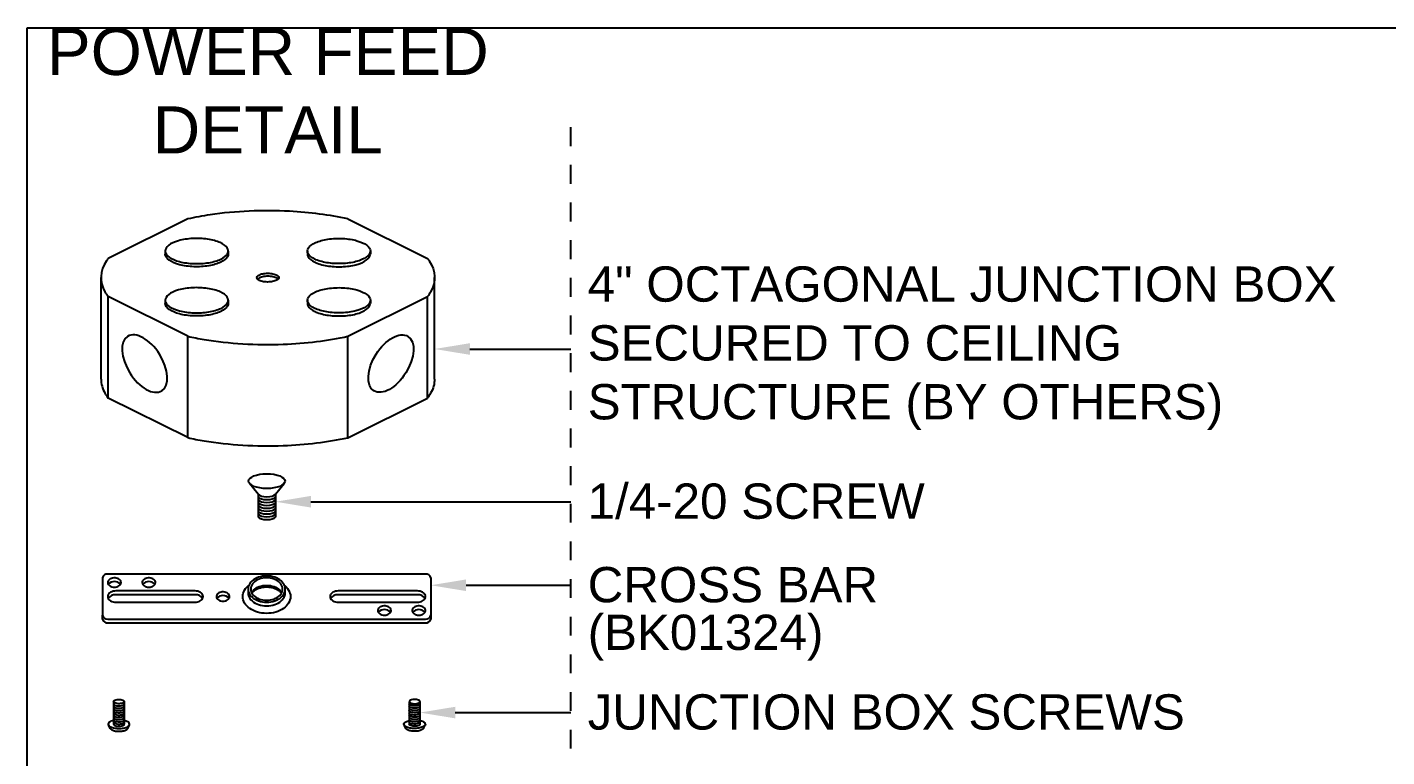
# Model space of a CAD drawing. Header units: inches. Extents: x 0 to 14.8, y -10.7 to 0.
# Drawn here: x 0 to 7.22, y -3.87 to 0 of the extents above; entities that cross this region are included whole.
import ezdxf
from ezdxf import colors
from ezdxf.entities.mleader import LeaderData, LeaderLine
from ezdxf.math import Vec2, Vec3

# ---------------------------------------------------------------- set-up
doc = ezdxf.new("R2010")
doc.units = ezdxf.units.IN
doc.header["$LTSCALE"] = 0.5
doc.header["$MEASUREMENT"] = 0
doc.linetypes.add('PHANTOM', pattern=[0.5, 0.25, -0.05, 0.05, -0.05, 0.05, -0.05])
doc.layers.add('Construction', color=60, linetype='PHANTOM', plot=False)
doc.layers.add('Text-Unprinted', color=131, linetype='CONTINUOUS', plot=False)
doc.layers.add('CUST DWG', color=60, linetype='CONTINUOUS', lineweight=20)
doc.layers.add('FAB DWG', color=221, linetype='CONTINUOUS')
doc.layers.add('Hardware', color=242, linetype='CONTINUOUS')
doc.styles.add('LSAD_Standard', font='arial.ttf')

msp = doc.modelspace()

# ---------------------------------------------------------------- linework, layer by layer
at = {"layer": 'Construction', "ltscale": 0.5, "transparency": 16777216}
msp.add_line((2.8876, -10.0278), (2.8876, -0.5044), dxfattribs=at)
at = {"layer": 'Hardware', "transparency": 16777216}
for p, q in [((0.8529, -1.0149), (0.4295, -1.2253)), ((1.7034, -1.0148), (2.1268, -1.2253)), ((0.7333, -1.1851), (0.7333, -1.2014)), ((1.0678, -1.1851), (1.0678, -1.2014)), ((1.4885, -1.1851), (1.4885, -1.2014)), ((1.823, -1.1851), (1.823, -1.2014)), ((0.3923, -1.8649), (0.3923, -1.3263)), ((2.1641, -1.8649), (2.1641, -1.3263)), ((0.8529, -1.6378), (0.4295, -1.4273)), ((0.4295, -1.9659), (0.4295, -1.4273)), ((1.7034, -1.6378), (2.1268, -1.4274)), ((2.1268, -1.9659), (2.1268, -1.4274)), ((0.7333, -1.4467), (0.7333, -1.4631)), ((1.0678, -1.4467), (1.0678, -1.4631)), ((1.4885, -1.4467), (1.4885, -1.4631)), ((1.823, -1.4467), (1.823, -1.4631)), ((0.8529, -2.1763), (0.8529, -1.6378)), ((1.7034, -2.1764), (1.7034, -1.6378)), ((0.8529, -2.1763), (0.4295, -1.9659)), ((1.7034, -2.1764), (2.1268, -1.9659)), ((1.2267, -2.4763), (1.1814, -2.4198)), ((1.3194, -2.4763), (1.3647, -2.4198)), ((1.2267, -2.4763), (1.2267, -2.5979)), ((1.3194, -2.4763), (1.3194, -2.5979)), ((0.4001, -2.9209), (0.4001, -3.1198)), ((2.1157, -2.901), (0.4282, -2.901)), ((2.1438, -2.9209), (2.1438, -3.1198)), ((0.8923, -2.9905), (0.4704, -2.9905)), ((0.8923, -3.0104), (0.4704, -3.0104)), ((1.1735, -2.9806), (1.1735, -3.0005)), ((1.3704, -3.0005), (1.3704, -2.9806)), ((2.0735, -2.9905), (1.6516, -2.9905)), ((2.0735, -3.0104), (1.6516, -3.0104)), ((0.4704, -3.0502), (0.8923, -3.0502)), ((1.6516, -3.0502), (2.0735, -3.0502)), ((0.4001, -3.1397), (0.4001, -3.1198)), ((0.4282, -3.1397), (2.1157, -3.1397)), ((0.4282, -3.1596), (2.1157, -3.1596)), ((2.1438, -3.1198), (2.1438, -3.1397)), ((0.4588, -3.5782), (0.4588, -3.6982)), ((0.5155, -3.5782), (0.5155, -3.6982)), ((2.0299, -3.5782), (2.0299, -3.6982)), ((2.0867, -3.5782), (2.0867, -3.6982)), ((0.4401, -3.7207), (0.4316, -3.7028)), ((0.5342, -3.7207), (0.5427, -3.7028)), ((2.0113, -3.7207), (2.0028, -3.7028)), ((2.1054, -3.7207), (2.1138, -3.7028))]:
    msp.add_line(p, q, dxfattribs=at)
at = {"layer": 'Hardware', "transparency": 16777216, "flags": 128}
for points in [[(0.4634, -2.9706), (0.47, -2.9702), (0.4764, -2.9688), (0.4824, -2.9667), (0.4876, -2.9638), (0.492, -2.9602), (0.4953, -2.9561), (0.4975, -2.9516), (0.4985, -2.947), (0.4981, -2.9422), (0.4966, -2.9376), (0.4938, -2.9333), (0.4899, -2.9295), (0.4851, -2.9262), (0.4795, -2.9237), (0.4733, -2.9219), (0.4667, -2.921), (0.46, -2.921), (0.4534, -2.9219), (0.4472, -2.9237), (0.4416, -2.9262), (0.4368, -2.9295), (0.4329, -2.9333), (0.4301, -2.9376), (0.4286, -2.9422), (0.4282, -2.947), (0.4292, -2.9516), (0.4314, -2.9561), (0.4347, -2.9602), (0.4391, -2.9638), (0.4443, -2.9667), (0.4503, -2.9688), (0.4567, -2.9702), (0.4634, -2.9706)], [(0.6462, -2.9706), (0.6528, -2.9702), (0.6592, -2.9688), (0.6652, -2.9667), (0.6704, -2.9638), (0.6748, -2.9602), (0.6781, -2.9561), (0.6803, -2.9516), (0.6813, -2.947), (0.681, -2.9422), (0.6794, -2.9376), (0.6766, -2.9333), (0.6727, -2.9295), (0.6679, -2.9262), (0.6623, -2.9237), (0.6561, -2.9219), (0.6495, -2.921), (0.6428, -2.921), (0.6363, -2.9219), (0.6301, -2.9237), (0.6244, -2.9262), (0.6196, -2.9295), (0.6157, -2.9333), (0.6129, -2.9376), (0.6114, -2.9422), (0.611, -2.947), (0.612, -2.9516), (0.6142, -2.9561), (0.6175, -2.9602), (0.6219, -2.9638), (0.6272, -2.9667), (0.6331, -2.9688), (0.6395, -2.9702), (0.6462, -2.9706)], [(1.2719, -3.1098), (1.2595, -3.1094), (1.2473, -3.1081), (1.2352, -3.106), (1.2235, -3.103), (1.2123, -3.0993), (1.2016, -3.0948), (1.1917, -3.0895), (1.1825, -3.0836), (1.1741, -3.0771), (1.1667, -3.0701), (1.1603, -3.0625), (1.155, -3.0546), (1.1508, -3.0463), (1.1478, -3.0378), (1.146, -3.0291), (1.1454, -3.0203), (1.146, -3.0116), (1.1478, -3.0029), (1.1508, -2.9944), (1.155, -2.9861), (1.1603, -2.9782), (1.1667, -2.9706), (1.1741, -2.9636), (1.1776, -2.9607)], [(1.2719, -3.0502), (1.283, -3.0497), (1.2938, -3.0484), (1.3045, -3.0463), (1.3147, -3.0433), (1.3243, -3.0395), (1.3333, -3.035), (1.3416, -3.0298), (1.3489, -3.024), (1.3553, -3.0176), (1.3606, -3.0108), (1.3649, -3.0036), (1.3679, -2.9961), (1.3698, -2.9884), (1.3704, -2.9806), (1.3698, -2.9728), (1.3679, -2.9651), (1.3649, -2.9576), (1.3606, -2.9504), (1.3553, -2.9435), (1.3489, -2.9372), (1.3416, -2.9314), (1.3333, -2.9262), (1.3243, -2.9216), (1.3147, -2.9179), (1.3045, -2.9149), (1.2938, -2.9127), (1.283, -2.9114), (1.2719, -2.911), (1.2609, -2.9114), (1.25, -2.9127), (1.2394, -2.9149), (1.2292, -2.9179), (1.2196, -2.9216), (1.2106, -2.9262), (1.2023, -2.9314), (1.195, -2.9372), (1.1886, -2.9435), (1.1833, -2.9504), (1.179, -2.9576), (1.176, -2.9651), (1.1741, -2.9728), (1.1735, -2.9806), (1.1741, -2.9884), (1.176, -2.9961), (1.179, -3.0036), (1.1833, -3.0108), (1.1886, -3.0176), (1.195, -3.024), (1.2023, -3.0298), (1.2106, -3.035), (1.2196, -3.0395), (1.2292, -3.0433), (1.2394, -3.0463), (1.25, -3.0484), (1.2609, -3.0497), (1.2719, -3.0502)], [(1.2719, -3.0402), (1.2821, -3.0398), (1.2921, -3.0385), (1.3019, -3.0364), (1.3112, -3.0334), (1.3199, -3.0297), (1.3279, -3.0252), (1.3351, -3.0201), (1.3414, -3.0145), (1.3467, -3.0083), (1.3508, -3.0017), (1.3539, -2.9949), (1.3557, -2.9878), (1.3563, -2.9806), (1.3557, -2.9734), (1.3539, -2.9663), (1.3508, -2.9594), (1.3467, -2.9528), (1.3414, -2.9467), (1.3351, -2.941), (1.3279, -2.9359), (1.3199, -2.9315), (1.3112, -2.9277), (1.3019, -2.9248), (1.2921, -2.9226), (1.2821, -2.9213), (1.2719, -2.9209), (1.2618, -2.9213), (1.2518, -2.9226), (1.242, -2.9248), (1.2327, -2.9277), (1.224, -2.9315), (1.216, -2.9359), (1.2088, -2.941), (1.2025, -2.9467), (1.1972, -2.9528), (1.1931, -2.9594), (1.19, -2.9663), (1.1882, -2.9734), (1.1876, -2.9806), (1.1882, -2.9878), (1.19, -2.9949), (1.1931, -3.0017), (1.1972, -3.0083), (1.2025, -3.0145), (1.2088, -3.0201), (1.216, -3.0252), (1.224, -3.0297), (1.2327, -3.0334), (1.242, -3.0364), (1.2518, -3.0385), (1.2618, -3.0398), (1.2719, -3.0402)], [(1.1924, -3.0005), (1.1931, -2.9992), (1.1972, -2.9926), (1.2025, -2.9865), (1.2088, -2.9808), (1.216, -2.9757), (1.224, -2.9712), (1.2327, -2.9675), (1.242, -2.9646), (1.2518, -2.9624), (1.2618, -2.9611), (1.2719, -2.9607), (1.2821, -2.9611), (1.2921, -2.9624), (1.3019, -2.9646), (1.3112, -2.9675), (1.3199, -2.9712), (1.3279, -2.9757), (1.3351, -2.9808), (1.3414, -2.9865), (1.3467, -2.9926), (1.3508, -2.9992), (1.3515, -3.0005)], [(1.3663, -2.9607), (1.3698, -2.9636), (1.3772, -2.9706), (1.3836, -2.9782), (1.3889, -2.9861), (1.3931, -2.9944), (1.3961, -3.0029), (1.3979, -3.0116), (1.3985, -3.0203), (1.3979, -3.0291), (1.3961, -3.0378), (1.3931, -3.0463), (1.3889, -3.0546), (1.3836, -3.0625), (1.3772, -3.0701), (1.3698, -3.0771), (1.3614, -3.0836), (1.3522, -3.0895), (1.3423, -3.0948), (1.3316, -3.0993), (1.3204, -3.103), (1.3087, -3.106), (1.2966, -3.1081), (1.2843, -3.1094), (1.2719, -3.1098)], [(0.4704, -2.9905), (0.4631, -2.991), (0.456, -2.9923), (0.4493, -2.9945), (0.4433, -2.9975), (0.4381, -3.0012), (0.4338, -3.0054), (0.4307, -3.0101), (0.4288, -3.0152), (0.4282, -3.0203), (0.4288, -3.0255), (0.4307, -3.0305), (0.4338, -3.0353), (0.4381, -3.0395), (0.4433, -3.0432), (0.4493, -3.0462), (0.456, -3.0484), (0.4631, -3.0497), (0.4704, -3.0502)], [(0.8923, -3.0502), (0.8996, -3.0497), (0.9067, -3.0484), (0.9134, -3.0462), (0.9194, -3.0432), (0.9246, -3.0395), (0.9288, -3.0353), (0.9319, -3.0305), (0.9338, -3.0255), (0.9344, -3.0203), (0.9338, -3.0152), (0.9319, -3.0101), (0.9288, -3.0054), (0.9246, -3.0012), (0.9194, -2.9975), (0.9134, -2.9945), (0.9067, -2.9923), (0.8996, -2.991), (0.8923, -2.9905)], [(1.0399, -3.0452), (1.0466, -3.0448), (1.053, -3.0434), (1.0589, -3.0413), (1.0642, -3.0383), (1.0686, -3.0348), (1.0719, -3.0307), (1.0741, -3.0262), (1.075, -3.0215), (1.0747, -3.0168), (1.0731, -3.0122), (1.0704, -3.0079), (1.0665, -3.0041), (1.0616, -3.0008), (1.056, -2.9983), (1.0498, -2.9965), (1.0433, -2.9956), (1.0366, -2.9956), (1.03, -2.9965), (1.0238, -2.9983), (1.0182, -3.0008), (1.0133, -3.0041), (1.0095, -3.0079), (1.0067, -3.0122), (1.0051, -3.0168), (1.0048, -3.0215), (1.0057, -3.0262), (1.0079, -3.0307), (1.0113, -3.0348), (1.0157, -3.0383), (1.0209, -3.0413), (1.0268, -3.0434), (1.0333, -3.0448), (1.0399, -3.0452)], [(1.1735, -3.0005), (1.1741, -3.0083), (1.176, -3.0159), (1.179, -3.0234), (1.1833, -3.0307), (1.1886, -3.0375), (1.195, -3.0439), (1.2023, -3.0497), (1.2106, -3.0549), (1.2196, -3.0594), (1.2292, -3.0632), (1.2394, -3.0662), (1.25, -3.0683), (1.2609, -3.0696), (1.2719, -3.0701)], [(1.2719, -3.0701), (1.283, -3.0696), (1.2938, -3.0683), (1.3045, -3.0662), (1.3147, -3.0632), (1.3243, -3.0594), (1.3333, -3.0549), (1.3416, -3.0497), (1.3489, -3.0439), (1.3553, -3.0375), (1.3606, -3.0307), (1.3649, -3.0234), (1.3679, -3.0159), (1.3698, -3.0083), (1.3704, -3.0005)], [(1.6516, -2.9905), (1.6443, -2.991), (1.6372, -2.9923), (1.6305, -2.9945), (1.6245, -2.9975), (1.6193, -3.0012), (1.6151, -3.0054), (1.612, -3.0101), (1.6101, -3.0152), (1.6094, -3.0203), (1.6101, -3.0255), (1.612, -3.0305), (1.6151, -3.0353), (1.6193, -3.0395), (1.6245, -3.0432), (1.6305, -3.0462), (1.6372, -3.0484), (1.6443, -3.0497), (1.6516, -3.0502)], [(2.0735, -3.0502), (2.0808, -3.0497), (2.0879, -3.0484), (2.0946, -3.0462), (2.1006, -3.0432), (2.1058, -3.0395), (2.11, -3.0353), (2.1132, -3.0305), (2.1151, -3.0255), (2.1157, -3.0203), (2.1151, -3.0152), (2.1132, -3.0101), (2.11, -3.0054), (2.1058, -3.0012), (2.1006, -2.9975), (2.0946, -2.9945), (2.0879, -2.9923), (2.0808, -2.991), (2.0735, -2.9905)], [(1.8977, -3.1198), (1.9044, -3.1193), (1.9108, -3.118), (1.9167, -3.1158), (1.922, -3.1129), (1.9264, -3.1093), (1.9297, -3.1053), (1.9319, -3.1008), (1.9328, -3.0961), (1.9325, -3.0914), (1.9309, -3.0868), (1.9282, -3.0825), (1.9243, -3.0786), (1.9195, -3.0754), (1.9138, -3.0728), (1.9076, -3.0711), (1.9011, -3.0702), (1.8944, -3.0702), (1.8878, -3.0711), (1.8816, -3.0728), (1.876, -3.0754), (1.8712, -3.0786), (1.8673, -3.0825), (1.8645, -3.0868), (1.8629, -3.0914), (1.8626, -3.0961), (1.8636, -3.1008), (1.8657, -3.1053), (1.8691, -3.1093), (1.8735, -3.1129), (1.8787, -3.1158), (1.8847, -3.118), (1.8911, -3.1193), (1.8977, -3.1198)], [(2.0805, -3.1198), (2.0872, -3.1193), (2.0936, -3.118), (2.0995, -3.1158), (2.1048, -3.1129), (2.1092, -3.1093), (2.1125, -3.1053), (2.1147, -3.1008), (2.1157, -3.0961), (2.1153, -3.0914), (2.1138, -3.0868), (2.111, -3.0825), (2.1071, -3.0786), (2.1023, -3.0754), (2.0966, -3.0728), (2.0904, -3.0711), (2.0839, -3.0702), (2.0772, -3.0702), (2.0706, -3.0711), (2.0644, -3.0728), (2.0588, -3.0754), (2.054, -3.0786), (2.0501, -3.0825), (2.0473, -3.0868), (2.0457, -3.0914), (2.0454, -3.0961), (2.0464, -3.1008), (2.0486, -3.1053), (2.0519, -3.1093), (2.0563, -3.1129), (2.0615, -3.1158), (2.0675, -3.118), (2.0739, -3.1193), (2.0805, -3.1198)]]:
    msp.add_lwpolyline(points, dxfattribs=at)
at = {"layer": 'Hardware', "transparency": 16777216}
for centre, radius, start, end in [((0.4247, -2.9259), 0.0251, 81.95053, 168.57825), ((0.4634, -2.9813), 0.0411, 38.4167, 141.5833), ((0.6462, -2.9813), 0.0411, 38.4167, 141.5833), ((2.1192, -2.9259), 0.0251, 11.42175, 98.04947), ((0.4669, -3.0532), 0.0429, 85.33895, 147.79115), ((0.8957, -3.0532), 0.0429, 32.20885, 94.66105), ((1.0399, -3.0558), 0.0411, 38.4167, 141.5833), ((1.6481, -3.0532), 0.0429, 85.33895, 147.79115), ((2.077, -3.0532), 0.0429, 32.20885, 94.66105), ((1.8977, -3.1304), 0.0411, 38.4167, 141.5833), ((2.0805, -3.1304), 0.0411, 38.4167, 141.5833), ((0.4247, -3.1148), 0.0251, 191.42175, 278.04947), ((0.4247, -3.1347), 0.0251, 191.42175, 278.04947), ((2.1192, -3.1148), 0.0251, 261.95053, 348.57825), ((2.1192, -3.1347), 0.0251, 261.95053, 348.57825)]:
    msp.add_arc(centre, radius, start, end, dxfattribs=at)
at = {"layer": 'Hardware', "transparency": 16777216, "extrusion": (0, 0, -1)}
msp.add_ellipse((0.624, -1.783), major_axis=(0.0905, -0.1444), ratio=0.54643, dxfattribs=at)
at = {"layer": 'Hardware', "transparency": 16777216}
for centre, major_axis, ratio in [((1.9323, -1.783), (-0.0905, -0.1444), 0.54643), ((1.273, -2.4073), (0.0967, 0), 0.40668)]:
    msp.add_ellipse(centre, major_axis=major_axis, ratio=ratio, dxfattribs=at)
for centre in [(1.273, -2.4706), (1.273, -2.4858), (1.273, -2.501), (1.273, -2.5162), (1.273, -2.5314), (1.273, -2.5466), (1.273, -2.5618), (1.273, -2.577), (1.273, -2.5922)]:
    msp.add_ellipse(centre, major_axis=(0.0484, 0), ratio=0.40668, start_param=3.432675, end_param=5.992103, dxfattribs=at)
for points, knots in [([(1.7034, -1.0149), (1.6075, -0.9937), (1.5018, -0.9797), (1.2519, -0.9664), (1.1061, -0.973), (0.9312, -0.999), (0.8913, -1.0064), (0.8529, -1.0149)], [7.3559857, 7.3559857, 7.3559857, 7.3559857, 7.7243273, 7.7243273, 8.204708, 8.204708, 8.3520758, 8.3520758, 8.3520758, 8.3520758]), ([(0.7333, -1.1851), (0.7333, -1.1747), (0.7396, -1.1642), (0.7641, -1.145), (0.7823, -1.1366), (0.8263, -1.1241), (0.8521, -1.12), (0.9055, -1.1172), (0.9331, -1.1184), (0.9836, -1.1259), (1.0066, -1.1322), (1.0426, -1.1483), (1.0557, -1.1581), (1.0691, -1.1786), (1.0696, -1.1891), (1.0582, -1.2097), (1.0461, -1.2197), (1.0116, -1.2363), (0.9892, -1.243), (0.9394, -1.2513), (0.912, -1.2529), (0.8584, -1.2509), (0.8322, -1.2473), (0.787, -1.2354), (0.7681, -1.2273), (0.7417, -1.2085), (0.7344, -1.198), (0.7334, -1.1868), (0.7333, -1.1859), (0.7333, -1.1851)], [0, 0, 0, 0, 0.480381, 0.480381, 0.960761, 0.960761, 1.441142, 1.441142, 1.921523, 1.921523, 2.401903, 2.401903, 2.882284, 2.882284, 3.362665, 3.362665, 3.843045, 3.843045, 4.323426, 4.323426, 4.803807, 4.803807, 5.284187, 5.284187, 5.764568, 5.764568, 6.244949, 6.244949, 6.283185, 6.283185, 6.283185, 6.283185]), ([(1.823, -1.1851), (1.823, -1.1747), (1.8167, -1.1642), (1.7922, -1.145), (1.774, -1.1366), (1.73, -1.1241), (1.7042, -1.12), (1.6508, -1.1172), (1.6232, -1.1184), (1.5727, -1.1259), (1.5497, -1.1322), (1.5136, -1.1483), (1.5006, -1.1581), (1.4872, -1.1786), (1.4867, -1.1891), (1.4981, -1.2097), (1.5102, -1.2197), (1.5447, -1.2363), (1.5671, -1.243), (1.6169, -1.2513), (1.6443, -1.2529), (1.6979, -1.2509), (1.7241, -1.2473), (1.7693, -1.2354), (1.7882, -1.2273), (1.8146, -1.2085), (1.8219, -1.198), (1.8229, -1.1868), (1.823, -1.1859), (1.823, -1.1851)], [0, 0, 0, 0, 0.480381, 0.480381, 0.960761, 0.960761, 1.441142, 1.441142, 1.921523, 1.921523, 2.401903, 2.401903, 2.882284, 2.882284, 3.362665, 3.362665, 3.843045, 3.843045, 4.323426, 4.323426, 4.803807, 4.803807, 5.284187, 5.284187, 5.764568, 5.764568, 6.244949, 6.244949, 6.283185, 6.283185, 6.283185, 6.283185]), ([(0.4295, -1.2253), (0.4264, -1.2294), (0.4236, -1.2334), (0.3855, -1.2918), (0.3829, -1.3476), (0.4177, -1.4106), (0.4232, -1.419), (0.4295, -1.4273)], [9.129296, 9.129296, 9.129296, 9.129296, 9.1654693, 9.1654693, 9.64585, 9.64585, 9.7202156, 9.7202156, 9.7202156, 9.7202156]), ([(1.0678, -1.2014), (1.0678, -1.2062), (1.0665, -1.211), (1.0582, -1.226), (1.0461, -1.236), (1.0116, -1.2526), (0.9892, -1.2593), (0.9394, -1.2676), (0.912, -1.2692), (0.8584, -1.2672), (0.8322, -1.2636), (0.787, -1.2517), (0.7681, -1.2436), (0.7417, -1.2248), (0.7344, -1.2143), (0.7334, -1.2031), (0.7333, -1.2022), (0.7333, -1.2014)], [3.141646, 3.141646, 3.141646, 3.141646, 3.362665, 3.362665, 3.843045, 3.843045, 4.323426, 4.323426, 4.803807, 4.803807, 5.284187, 5.284187, 5.764568, 5.764568, 6.244949, 6.244949, 6.283185, 6.283185, 6.283185, 6.283185]), ([(1.4885, -1.2014), (1.4885, -1.2062), (1.4898, -1.211), (1.4981, -1.226), (1.5102, -1.236), (1.5447, -1.2526), (1.5671, -1.2593), (1.6169, -1.2676), (1.6443, -1.2692), (1.6979, -1.2672), (1.7241, -1.2636), (1.7693, -1.2517), (1.7882, -1.2436), (1.8146, -1.2248), (1.8219, -1.2143), (1.8229, -1.2031), (1.823, -1.2022), (1.823, -1.2014)], [3.141646, 3.141646, 3.141646, 3.141646, 3.362665, 3.362665, 3.843045, 3.843045, 4.323426, 4.323426, 4.803807, 4.803807, 5.284187, 5.284187, 5.764568, 5.764568, 6.244949, 6.244949, 6.283185, 6.283185, 6.283185, 6.283185]), ([(2.1269, -1.2253), (2.13, -1.2294), (2.1328, -1.2334), (2.1709, -1.2918), (2.1735, -1.3476), (2.1386, -1.4106), (2.1332, -1.419), (2.1269, -1.4273)], [9.129296, 9.129296, 9.129296, 9.129296, 9.1654693, 9.1654693, 9.64585, 9.64585, 9.7202156, 9.7202156, 9.7202156, 9.7202156]), ([(1.3363, -1.3263), (1.3363, -1.3227), (1.3342, -1.319), (1.3256, -1.3123), (1.3193, -1.3094), (1.304, -1.3051), (1.295, -1.3036), (1.2764, -1.3027), (1.2668, -1.3031), (1.2492, -1.3057), (1.2413, -1.3079), (1.2287, -1.3135), (1.2241, -1.3169), (1.2195, -1.324), (1.2193, -1.3277), (1.2233, -1.3349), (1.2275, -1.3383), (1.2395, -1.3441), (1.2473, -1.3464), (1.2646, -1.3493), (1.2742, -1.3499), (1.2928, -1.3492), (1.3019, -1.3479), (1.3177, -1.3438), (1.3243, -1.341), (1.3334, -1.3344), (1.336, -1.3308), (1.3363, -1.3269), (1.3363, -1.3266), (1.3363, -1.3263)], [0, 0, 0, 0, 0.480381, 0.480381, 0.960761, 0.960761, 1.441142, 1.441142, 1.921523, 1.921523, 2.401903, 2.401903, 2.882284, 2.882284, 3.362665, 3.362665, 3.843045, 3.843045, 4.323426, 4.323426, 4.803807, 4.803807, 5.284187, 5.284187, 5.764568, 5.764568, 6.244949, 6.244949, 6.283185, 6.283185, 6.283185, 6.283185]), ([(1.3327, -1.3344), (1.3319, -1.3335), (1.331, -1.3327), (1.3256, -1.3285), (1.3193, -1.3256), (1.304, -1.3212), (1.295, -1.3198), (1.2764, -1.3188), (1.2668, -1.3193), (1.2492, -1.3219), (1.2413, -1.3241), (1.23, -1.3291), (1.2262, -1.3316), (1.2236, -1.3344)], [0.361311, 0.361311, 0.361311, 0.361311, 0.480381, 0.480381, 0.960761, 0.960761, 1.441142, 1.441142, 1.921523, 1.921523, 2.401903, 2.401903, 2.780054, 2.780054, 2.780054, 2.780054]), ([(0.7333, -1.4467), (0.7333, -1.4364), (0.7396, -1.4258), (0.7641, -1.4067), (0.7823, -1.3982), (0.8263, -1.3857), (0.8521, -1.3816), (0.9055, -1.3788), (0.9331, -1.3801), (0.9836, -1.3876), (1.0066, -1.3938), (1.0426, -1.4099), (1.0557, -1.4197), (1.0691, -1.4402), (1.0696, -1.4508), (1.0582, -1.4714), (1.0461, -1.4814), (1.0116, -1.498), (0.9892, -1.5046), (0.9394, -1.5129), (0.912, -1.5146), (0.8584, -1.5126), (0.8322, -1.5089), (0.787, -1.4971), (0.7681, -1.4889), (0.7417, -1.4701), (0.7344, -1.4596), (0.7334, -1.4484), (0.7333, -1.4476), (0.7333, -1.4467)], [0, 0, 0, 0, 0.480381, 0.480381, 0.960761, 0.960761, 1.441142, 1.441142, 1.921523, 1.921523, 2.401903, 2.401903, 2.882284, 2.882284, 3.362665, 3.362665, 3.843045, 3.843045, 4.323426, 4.323426, 4.803807, 4.803807, 5.284187, 5.284187, 5.764568, 5.764568, 6.244949, 6.244949, 6.283185, 6.283185, 6.283185, 6.283185]), ([(1.823, -1.4467), (1.823, -1.4364), (1.8167, -1.4258), (1.7922, -1.4067), (1.774, -1.3982), (1.73, -1.3857), (1.7042, -1.3816), (1.6508, -1.3788), (1.6232, -1.3801), (1.5727, -1.3876), (1.5497, -1.3938), (1.5136, -1.4099), (1.5006, -1.4197), (1.4872, -1.4402), (1.4867, -1.4508), (1.4981, -1.4714), (1.5102, -1.4814), (1.5447, -1.498), (1.5671, -1.5046), (1.6169, -1.5129), (1.6443, -1.5146), (1.6979, -1.5126), (1.7241, -1.5089), (1.7693, -1.4971), (1.7882, -1.4889), (1.8146, -1.4701), (1.8219, -1.4596), (1.8229, -1.4484), (1.823, -1.4476), (1.823, -1.4467)], [0, 0, 0, 0, 0.480381, 0.480381, 0.960761, 0.960761, 1.441142, 1.441142, 1.921523, 1.921523, 2.401903, 2.401903, 2.882284, 2.882284, 3.362665, 3.362665, 3.843045, 3.843045, 4.323426, 4.323426, 4.803807, 4.803807, 5.284187, 5.284187, 5.764568, 5.764568, 6.244949, 6.244949, 6.283185, 6.283185, 6.283185, 6.283185]), ([(1.0678, -1.4631), (1.0678, -1.4678), (1.0665, -1.4726), (1.0582, -1.4877), (1.0461, -1.4977), (1.0116, -1.5143), (0.9892, -1.5209), (0.9394, -1.5292), (0.912, -1.5309), (0.8584, -1.5289), (0.8322, -1.5252), (0.787, -1.5134), (0.7681, -1.5052), (0.7417, -1.4864), (0.7344, -1.4759), (0.7334, -1.4647), (0.7333, -1.4639), (0.7333, -1.4631)], [3.141646, 3.141646, 3.141646, 3.141646, 3.362665, 3.362665, 3.843045, 3.843045, 4.323426, 4.323426, 4.803807, 4.803807, 5.284187, 5.284187, 5.764568, 5.764568, 6.244949, 6.244949, 6.283185, 6.283185, 6.283185, 6.283185]), ([(1.4885, -1.4631), (1.4885, -1.4678), (1.4898, -1.4726), (1.4981, -1.4877), (1.5102, -1.4977), (1.5447, -1.5143), (1.5671, -1.5209), (1.6169, -1.5292), (1.6443, -1.5309), (1.6979, -1.5289), (1.7241, -1.5252), (1.7693, -1.5134), (1.7882, -1.5052), (1.8146, -1.4864), (1.8219, -1.4759), (1.8229, -1.4647), (1.823, -1.4639), (1.823, -1.4631)], [3.141646, 3.141646, 3.141646, 3.141646, 3.362665, 3.362665, 3.843045, 3.843045, 4.323426, 4.323426, 4.803807, 4.803807, 5.284187, 5.284187, 5.764568, 5.764568, 6.244949, 6.244949, 6.283185, 6.283185, 6.283185, 6.283185]), ([(0.8529, -1.6378), (0.8813, -1.6441), (0.9106, -1.6497), (1.0724, -1.6767), (1.2175, -1.6856), (1.4797, -1.6758), (1.5975, -1.6612), (1.7034, -1.6378)], [10.4975627, 10.4975627, 10.4975627, 10.4975627, 10.6066113, 10.6066113, 11.086992, 11.086992, 11.4934879, 11.4934879, 11.4934879, 11.4934879]), ([(0.3923, -1.8649), (0.3923, -1.8902), (0.3992, -1.9156), (0.4177, -1.9491), (0.4232, -1.9575), (0.4295, -1.9659)], [9.4248556, 9.4248556, 9.4248556, 9.4248556, 9.64585, 9.64585, 9.7202156, 9.7202156, 9.7202156, 9.7202156]), ([(2.1641, -1.8649), (2.1641, -1.8902), (2.1572, -1.9156), (2.1386, -1.9491), (2.1332, -1.9575), (2.1269, -1.9659)], [9.4248556, 9.4248556, 9.4248556, 9.4248556, 9.64585, 9.64585, 9.7202156, 9.7202156, 9.7202156, 9.7202156]), ([(0.8529, -2.1763), (0.8813, -2.1826), (0.9106, -2.1883), (1.0724, -2.2152), (1.2175, -2.2241), (1.4797, -2.2143), (1.5975, -2.1997), (1.7034, -2.1764)], [10.4975627, 10.4975627, 10.4975627, 10.4975627, 10.6066113, 10.6066113, 11.086992, 11.086992, 11.4934879, 11.4934879, 11.4934879, 11.4934879]), ([(1.1936, -3.0021), (1.1938, -3.0018), (1.1949, -3), (1.1978, -2.9964), (1.2026, -2.9916), (1.2084, -2.9871), (1.2149, -2.9829), (1.2221, -2.9792), (1.23, -2.9759), (1.2385, -2.9732), (1.2474, -2.9711), (1.2567, -2.9697), (1.2662, -2.9689), (1.2757, -2.9689), (1.2852, -2.9695), (1.2946, -2.9708), (1.3036, -2.9728), (1.3121, -2.9753), (1.3201, -2.9785), (1.3275, -2.9821), (1.3341, -2.9861), (1.3399, -2.9904), (1.3448, -2.995), (1.3483, -2.999), (1.3499, -3.0015), (1.3504, -3.0024)], [0, 0, 0, 0, 0.006934, 0.055707, 0.10291, 0.149239, 0.195163, 0.240947, 0.286718, 0.332545, 0.378464, 0.424476, 0.470558, 0.516674, 0.562784, 0.608829, 0.654767, 0.700564, 0.7462, 0.79168, 0.837044, 0.882378, 0.927802, 0.973569, 1, 1, 1, 1]), ([(0.5155, -3.5782), (0.5155, -3.5765), (0.5144, -3.5747), (0.5103, -3.5714), (0.5072, -3.57), (0.4997, -3.5679), (0.4953, -3.5672), (0.4863, -3.5667), (0.4816, -3.5669), (0.473, -3.5682), (0.4691, -3.5693), (0.463, -3.572), (0.4608, -3.5737), (0.4585, -3.5771), (0.4585, -3.5789), (0.4604, -3.5824), (0.4624, -3.5841), (0.4683, -3.5869), (0.4721, -3.5881), (0.4805, -3.5895), (0.4852, -3.5897), (0.4943, -3.5894), (0.4987, -3.5888), (0.5064, -3.5868), (0.5096, -3.5854), (0.5141, -3.5822), (0.5153, -3.5804), (0.5155, -3.5785), (0.5155, -3.5784), (0.5155, -3.5782)], [0, 0, 0, 0, 0.480381, 0.480381, 0.960761, 0.960761, 1.441142, 1.441142, 1.921523, 1.921523, 2.401903, 2.401903, 2.882284, 2.882284, 3.362665, 3.362665, 3.843045, 3.843045, 4.323426, 4.323426, 4.803807, 4.803807, 5.284187, 5.284187, 5.764568, 5.764568, 6.244949, 6.244949, 6.283185, 6.283185, 6.283185, 6.283185]), ([(0.4588, -3.5902), (0.4588, -3.591), (0.459, -3.5919), (0.4604, -3.5944), (0.4624, -3.5961), (0.4683, -3.5989), (0.4721, -3.6001), (0.4805, -3.6015), (0.4852, -3.6017), (0.4943, -3.6014), (0.4987, -3.6008), (0.5064, -3.5988), (0.5096, -3.5974), (0.5141, -3.5942), (0.5153, -3.5924), (0.5155, -3.5905), (0.5155, -3.5904), (0.5155, -3.5902)], [3.141688, 3.141688, 3.141688, 3.141688, 3.362665, 3.362665, 3.843045, 3.843045, 4.323426, 4.323426, 4.803807, 4.803807, 5.284187, 5.284187, 5.764568, 5.764568, 6.244949, 6.244949, 6.283167, 6.283167, 6.283167, 6.283167]), ([(0.4588, -3.6022), (0.4588, -3.603), (0.459, -3.6039), (0.4604, -3.6064), (0.4624, -3.6081), (0.4683, -3.6109), (0.4721, -3.612), (0.4805, -3.6135), (0.4852, -3.6137), (0.4943, -3.6134), (0.4987, -3.6128), (0.5064, -3.6108), (0.5096, -3.6094), (0.5141, -3.6062), (0.5153, -3.6044), (0.5155, -3.6025), (0.5155, -3.6024), (0.5155, -3.6022)], [3.141688, 3.141688, 3.141688, 3.141688, 3.362665, 3.362665, 3.843045, 3.843045, 4.323426, 4.323426, 4.803807, 4.803807, 5.284187, 5.284187, 5.764568, 5.764568, 6.244949, 6.244949, 6.283167, 6.283167, 6.283167, 6.283167]), ([(2.0299, -3.5782), (2.0299, -3.5765), (2.031, -3.5747), (2.0352, -3.5714), (2.0383, -3.57), (2.0457, -3.5679), (2.0501, -3.5672), (2.0592, -3.5667), (2.0638, -3.5669), (2.0724, -3.5682), (2.0763, -3.5693), (2.0824, -3.572), (2.0846, -3.5737), (2.0869, -3.5771), (2.087, -3.5789), (2.0851, -3.5824), (2.083, -3.5841), (2.0772, -3.5869), (2.0734, -3.5881), (2.0649, -3.5895), (2.0603, -3.5897), (2.0512, -3.5894), (2.0467, -3.5888), (2.0391, -3.5868), (2.0358, -3.5854), (2.0314, -3.5822), (2.0301, -3.5804), (2.03, -3.5785), (2.0299, -3.5784), (2.0299, -3.5782)], [0, 0, 0, 0, 0.480381, 0.480381, 0.960761, 0.960761, 1.441142, 1.441142, 1.921523, 1.921523, 2.401903, 2.401903, 2.882284, 2.882284, 3.362665, 3.362665, 3.843045, 3.843045, 4.323426, 4.323426, 4.803807, 4.803807, 5.284187, 5.284187, 5.764568, 5.764568, 6.244949, 6.244949, 6.283185, 6.283185, 6.283185, 6.283185]), ([(2.0867, -3.5902), (2.0867, -3.591), (2.0865, -3.5919), (2.0851, -3.5944), (2.083, -3.5961), (2.0772, -3.5989), (2.0734, -3.6001), (2.0649, -3.6015), (2.0603, -3.6017), (2.0512, -3.6014), (2.0467, -3.6008), (2.0391, -3.5988), (2.0358, -3.5974), (2.0314, -3.5942), (2.0301, -3.5924), (2.03, -3.5905), (2.0299, -3.5904), (2.0299, -3.5902)], [3.141688, 3.141688, 3.141688, 3.141688, 3.362665, 3.362665, 3.843045, 3.843045, 4.323426, 4.323426, 4.803807, 4.803807, 5.284187, 5.284187, 5.764568, 5.764568, 6.244949, 6.244949, 6.283167, 6.283167, 6.283167, 6.283167]), ([(2.0867, -3.6022), (2.0867, -3.603), (2.0865, -3.6039), (2.0851, -3.6064), (2.083, -3.6081), (2.0772, -3.6109), (2.0734, -3.612), (2.0649, -3.6135), (2.0603, -3.6137), (2.0512, -3.6134), (2.0467, -3.6128), (2.0391, -3.6108), (2.0358, -3.6094), (2.0314, -3.6062), (2.0301, -3.6044), (2.03, -3.6025), (2.0299, -3.6024), (2.0299, -3.6022)], [3.141688, 3.141688, 3.141688, 3.141688, 3.362665, 3.362665, 3.843045, 3.843045, 4.323426, 4.323426, 4.803807, 4.803807, 5.284187, 5.284187, 5.764568, 5.764568, 6.244949, 6.244949, 6.283167, 6.283167, 6.283167, 6.283167]), ([(0.4588, -3.6785), (0.4536, -3.6797), (0.449, -3.6812), (0.4389, -3.6857), (0.4345, -3.689), (0.4299, -3.696), (0.4298, -3.6996), (0.4336, -3.7065), (0.4378, -3.7099), (0.4495, -3.7156), (0.4571, -3.7178), (0.4739, -3.7206), (0.4832, -3.7212), (0.5014, -3.7205), (0.5103, -3.7193), (0.5257, -3.7153), (0.5321, -3.7125), (0.541, -3.7061), (0.5435, -3.7026), (0.5439, -3.6988), (0.5439, -3.6985), (0.5439, -3.6982), (0.5439, -3.6947), (0.5418, -3.6911), (0.5334, -3.6846), (0.5273, -3.6817), (0.5184, -3.6792), (0.517, -3.6788), (0.5155, -3.6785)], [2.091687, 2.091687, 2.091687, 2.091687, 2.401903, 2.401903, 2.882284, 2.882284, 3.362665, 3.362665, 3.843045, 3.843045, 4.323426, 4.323426, 4.803807, 4.803807, 5.284187, 5.284187, 5.764568, 5.764568, 6.244949, 6.244949, 6.283185, 6.283185, 6.283185, 6.763566, 6.763566, 7.243947, 7.243947, 7.333189, 7.333189, 7.333189, 7.333189]), ([(0.4588, -3.6142), (0.4588, -3.615), (0.459, -3.6159), (0.4604, -3.6184), (0.4624, -3.6201), (0.4683, -3.6229), (0.4721, -3.624), (0.4805, -3.6254), (0.4852, -3.6257), (0.4943, -3.6254), (0.4987, -3.6248), (0.5064, -3.6228), (0.5096, -3.6214), (0.5141, -3.6182), (0.5153, -3.6164), (0.5155, -3.6145), (0.5155, -3.6144), (0.5155, -3.6142)], [3.141688, 3.141688, 3.141688, 3.141688, 3.362665, 3.362665, 3.843045, 3.843045, 4.323426, 4.323426, 4.803807, 4.803807, 5.284187, 5.284187, 5.764568, 5.764568, 6.244949, 6.244949, 6.283167, 6.283167, 6.283167, 6.283167]), ([(0.4588, -3.6262), (0.4588, -3.627), (0.459, -3.6278), (0.4604, -3.6304), (0.4624, -3.6321), (0.4683, -3.6349), (0.4721, -3.636), (0.4805, -3.6374), (0.4852, -3.6377), (0.4943, -3.6374), (0.4987, -3.6368), (0.5064, -3.6348), (0.5096, -3.6334), (0.5141, -3.6302), (0.5153, -3.6284), (0.5155, -3.6265), (0.5155, -3.6264), (0.5155, -3.6262)], [3.141688, 3.141688, 3.141688, 3.141688, 3.362665, 3.362665, 3.843045, 3.843045, 4.323426, 4.323426, 4.803807, 4.803807, 5.284187, 5.284187, 5.764568, 5.764568, 6.244949, 6.244949, 6.283167, 6.283167, 6.283167, 6.283167]), ([(0.4588, -3.6382), (0.4588, -3.639), (0.459, -3.6398), (0.4604, -3.6424), (0.4624, -3.6441), (0.4683, -3.6469), (0.4721, -3.648), (0.4805, -3.6494), (0.4852, -3.6497), (0.4943, -3.6494), (0.4987, -3.6488), (0.5064, -3.6468), (0.5096, -3.6454), (0.5141, -3.6422), (0.5153, -3.6404), (0.5155, -3.6385), (0.5155, -3.6384), (0.5155, -3.6382)], [3.141688, 3.141688, 3.141688, 3.141688, 3.362665, 3.362665, 3.843045, 3.843045, 4.323426, 4.323426, 4.803807, 4.803807, 5.284187, 5.284187, 5.764568, 5.764568, 6.244949, 6.244949, 6.283167, 6.283167, 6.283167, 6.283167]), ([(0.4588, -3.6502), (0.4588, -3.651), (0.459, -3.6518), (0.4604, -3.6544), (0.4624, -3.6561), (0.4683, -3.6589), (0.4721, -3.66), (0.4805, -3.6614), (0.4852, -3.6617), (0.4943, -3.6614), (0.4987, -3.6608), (0.5064, -3.6587), (0.5096, -3.6574), (0.5141, -3.6542), (0.5153, -3.6524), (0.5155, -3.6505), (0.5155, -3.6504), (0.5155, -3.6502)], [3.141688, 3.141688, 3.141688, 3.141688, 3.362665, 3.362665, 3.843045, 3.843045, 4.323426, 4.323426, 4.803807, 4.803807, 5.284187, 5.284187, 5.764568, 5.764568, 6.244949, 6.244949, 6.283167, 6.283167, 6.283167, 6.283167]), ([(0.4588, -3.6622), (0.4588, -3.663), (0.459, -3.6638), (0.4604, -3.6664), (0.4624, -3.6681), (0.4683, -3.6709), (0.4721, -3.672), (0.4805, -3.6734), (0.4852, -3.6737), (0.4943, -3.6734), (0.4987, -3.6728), (0.5064, -3.6707), (0.5096, -3.6694), (0.5141, -3.6662), (0.5153, -3.6644), (0.5155, -3.6625), (0.5155, -3.6623), (0.5155, -3.6622)], [3.141688, 3.141688, 3.141688, 3.141688, 3.362665, 3.362665, 3.843045, 3.843045, 4.323426, 4.323426, 4.803807, 4.803807, 5.284187, 5.284187, 5.764568, 5.764568, 6.244949, 6.244949, 6.283167, 6.283167, 6.283167, 6.283167]), ([(0.4588, -3.6742), (0.4588, -3.675), (0.459, -3.6758), (0.4604, -3.6784), (0.4624, -3.6801), (0.4683, -3.6829), (0.4721, -3.684), (0.4805, -3.6854), (0.4852, -3.6857), (0.4943, -3.6854), (0.4987, -3.6847), (0.5064, -3.6827), (0.5096, -3.6814), (0.5141, -3.6782), (0.5153, -3.6764), (0.5155, -3.6745), (0.5155, -3.6743), (0.5155, -3.6742)], [3.141688, 3.141688, 3.141688, 3.141688, 3.362665, 3.362665, 3.843045, 3.843045, 4.323426, 4.323426, 4.803807, 4.803807, 5.284187, 5.284187, 5.764568, 5.764568, 6.244949, 6.244949, 6.283167, 6.283167, 6.283167, 6.283167]), ([(2.0867, -3.6785), (2.0918, -3.6797), (2.0965, -3.6812), (2.1065, -3.6857), (2.111, -3.689), (2.1155, -3.696), (2.1157, -3.6996), (2.1118, -3.7065), (2.1077, -3.7099), (2.096, -3.7156), (2.0884, -3.7178), (2.0715, -3.7206), (2.0622, -3.7212), (2.044, -3.7205), (2.0351, -3.7193), (2.0198, -3.7153), (2.0134, -3.7125), (2.0044, -3.7061), (2.0019, -3.7026), (2.0016, -3.6988), (2.0016, -3.6985), (2.0016, -3.6982), (2.0016, -3.6947), (2.0037, -3.6911), (2.012, -3.6846), (2.0182, -3.6817), (2.027, -3.6792), (2.0285, -3.6788), (2.0299, -3.6785)], [2.091687, 2.091687, 2.091687, 2.091687, 2.401903, 2.401903, 2.882284, 2.882284, 3.362665, 3.362665, 3.843045, 3.843045, 4.323426, 4.323426, 4.803807, 4.803807, 5.284187, 5.284187, 5.764568, 5.764568, 6.244949, 6.244949, 6.283185, 6.283185, 6.283185, 6.763566, 6.763566, 7.243947, 7.243947, 7.333189, 7.333189, 7.333189, 7.333189]), ([(2.0867, -3.6142), (2.0867, -3.615), (2.0865, -3.6159), (2.0851, -3.6184), (2.083, -3.6201), (2.0772, -3.6229), (2.0734, -3.624), (2.0649, -3.6254), (2.0603, -3.6257), (2.0512, -3.6254), (2.0467, -3.6248), (2.0391, -3.6228), (2.0358, -3.6214), (2.0314, -3.6182), (2.0301, -3.6164), (2.03, -3.6145), (2.0299, -3.6144), (2.0299, -3.6142)], [3.141688, 3.141688, 3.141688, 3.141688, 3.362665, 3.362665, 3.843045, 3.843045, 4.323426, 4.323426, 4.803807, 4.803807, 5.284187, 5.284187, 5.764568, 5.764568, 6.244949, 6.244949, 6.283167, 6.283167, 6.283167, 6.283167]), ([(2.0867, -3.6262), (2.0867, -3.627), (2.0865, -3.6278), (2.0851, -3.6304), (2.083, -3.6321), (2.0772, -3.6349), (2.0734, -3.636), (2.0649, -3.6374), (2.0603, -3.6377), (2.0512, -3.6374), (2.0467, -3.6368), (2.0391, -3.6348), (2.0358, -3.6334), (2.0314, -3.6302), (2.0301, -3.6284), (2.03, -3.6265), (2.0299, -3.6264), (2.0299, -3.6262)], [3.141688, 3.141688, 3.141688, 3.141688, 3.362665, 3.362665, 3.843045, 3.843045, 4.323426, 4.323426, 4.803807, 4.803807, 5.284187, 5.284187, 5.764568, 5.764568, 6.244949, 6.244949, 6.283167, 6.283167, 6.283167, 6.283167]), ([(2.0867, -3.6382), (2.0867, -3.639), (2.0865, -3.6398), (2.0851, -3.6424), (2.083, -3.6441), (2.0772, -3.6469), (2.0734, -3.648), (2.0649, -3.6494), (2.0603, -3.6497), (2.0512, -3.6494), (2.0467, -3.6488), (2.0391, -3.6468), (2.0358, -3.6454), (2.0314, -3.6422), (2.0301, -3.6404), (2.03, -3.6385), (2.0299, -3.6384), (2.0299, -3.6382)], [3.141688, 3.141688, 3.141688, 3.141688, 3.362665, 3.362665, 3.843045, 3.843045, 4.323426, 4.323426, 4.803807, 4.803807, 5.284187, 5.284187, 5.764568, 5.764568, 6.244949, 6.244949, 6.283167, 6.283167, 6.283167, 6.283167]), ([(2.0867, -3.6502), (2.0867, -3.651), (2.0865, -3.6518), (2.0851, -3.6544), (2.083, -3.6561), (2.0772, -3.6589), (2.0734, -3.66), (2.0649, -3.6614), (2.0603, -3.6617), (2.0512, -3.6614), (2.0467, -3.6608), (2.0391, -3.6587), (2.0358, -3.6574), (2.0314, -3.6542), (2.0301, -3.6524), (2.03, -3.6505), (2.0299, -3.6504), (2.0299, -3.6502)], [3.141688, 3.141688, 3.141688, 3.141688, 3.362665, 3.362665, 3.843045, 3.843045, 4.323426, 4.323426, 4.803807, 4.803807, 5.284187, 5.284187, 5.764568, 5.764568, 6.244949, 6.244949, 6.283167, 6.283167, 6.283167, 6.283167]), ([(2.0867, -3.6622), (2.0867, -3.663), (2.0865, -3.6638), (2.0851, -3.6664), (2.083, -3.6681), (2.0772, -3.6709), (2.0734, -3.672), (2.0649, -3.6734), (2.0603, -3.6737), (2.0512, -3.6734), (2.0467, -3.6728), (2.0391, -3.6707), (2.0358, -3.6694), (2.0314, -3.6662), (2.0301, -3.6644), (2.03, -3.6625), (2.0299, -3.6623), (2.0299, -3.6622)], [3.141688, 3.141688, 3.141688, 3.141688, 3.362665, 3.362665, 3.843045, 3.843045, 4.323426, 4.323426, 4.803807, 4.803807, 5.284187, 5.284187, 5.764568, 5.764568, 6.244949, 6.244949, 6.283167, 6.283167, 6.283167, 6.283167]), ([(2.0867, -3.6742), (2.0867, -3.675), (2.0865, -3.6758), (2.0851, -3.6784), (2.083, -3.6801), (2.0772, -3.6829), (2.0734, -3.684), (2.0649, -3.6854), (2.0603, -3.6857), (2.0512, -3.6854), (2.0467, -3.6847), (2.0391, -3.6827), (2.0358, -3.6814), (2.0314, -3.6782), (2.0301, -3.6764), (2.03, -3.6745), (2.0299, -3.6743), (2.0299, -3.6742)], [3.141688, 3.141688, 3.141688, 3.141688, 3.362665, 3.362665, 3.843045, 3.843045, 4.323426, 4.323426, 4.803807, 4.803807, 5.284187, 5.284187, 5.764568, 5.764568, 6.244949, 6.244949, 6.283167, 6.283167, 6.283167, 6.283167]), ([(0.4395, -3.7194), (0.4396, -3.7199), (0.4398, -3.7203), (0.4417, -3.7237), (0.4452, -3.7266), (0.4551, -3.7314), (0.4616, -3.7333), (0.4759, -3.7357), (0.4838, -3.7361), (0.4993, -3.7356), (0.5068, -3.7345), (0.5199, -3.7311), (0.5253, -3.7287), (0.532, -3.724), (0.5339, -3.7217), (0.5348, -3.7195)], [3.294703, 3.294703, 3.294703, 3.294703, 3.362665, 3.362665, 3.843045, 3.843045, 4.323426, 4.323426, 4.803807, 4.803807, 5.284187, 5.284187, 5.764568, 5.764568, 6.128463, 6.128463, 6.128463, 6.128463]), ([(0.4588, -3.6862), (0.4588, -3.687), (0.459, -3.6878), (0.4604, -3.6904), (0.4624, -3.6921), (0.4683, -3.6949), (0.4721, -3.696), (0.4805, -3.6974), (0.4852, -3.6977), (0.4943, -3.6974), (0.4987, -3.6967), (0.5064, -3.6947), (0.5096, -3.6934), (0.5141, -3.6902), (0.5153, -3.6884), (0.5155, -3.6865), (0.5155, -3.6863), (0.5155, -3.6862)], [3.141688, 3.141688, 3.141688, 3.141688, 3.362665, 3.362665, 3.843045, 3.843045, 4.323426, 4.323426, 4.803807, 4.803807, 5.284187, 5.284187, 5.764568, 5.764568, 6.244949, 6.244949, 6.283167, 6.283167, 6.283167, 6.283167]), ([(0.4588, -3.6982), (0.4588, -3.699), (0.459, -3.6998), (0.4604, -3.7024), (0.4624, -3.7041), (0.4683, -3.7069), (0.4721, -3.708), (0.4805, -3.7094), (0.4852, -3.7097), (0.4943, -3.7094), (0.4987, -3.7087), (0.5064, -3.7067), (0.5096, -3.7053), (0.5141, -3.7022), (0.5153, -3.7004), (0.5155, -3.6985), (0.5155, -3.6983), (0.5155, -3.6982)], [3.141688, 3.141688, 3.141688, 3.141688, 3.362665, 3.362665, 3.843045, 3.843045, 4.323426, 4.323426, 4.803807, 4.803807, 5.284187, 5.284187, 5.764568, 5.764568, 6.244949, 6.244949, 6.283167, 6.283167, 6.283167, 6.283167]), ([(2.106, -3.7194), (2.1058, -3.7199), (2.1056, -3.7203), (2.1038, -3.7237), (2.1003, -3.7266), (2.0903, -3.7314), (2.0839, -3.7333), (2.0695, -3.7357), (2.0616, -3.7361), (2.0462, -3.7356), (2.0386, -3.7345), (2.0256, -3.7311), (2.0201, -3.7287), (2.0134, -3.724), (2.0115, -3.7217), (2.0107, -3.7195)], [3.294703, 3.294703, 3.294703, 3.294703, 3.362665, 3.362665, 3.843045, 3.843045, 4.323426, 4.323426, 4.803807, 4.803807, 5.284187, 5.284187, 5.764568, 5.764568, 6.128463, 6.128463, 6.128463, 6.128463]), ([(2.0867, -3.6862), (2.0867, -3.687), (2.0865, -3.6878), (2.0851, -3.6904), (2.083, -3.6921), (2.0772, -3.6949), (2.0734, -3.696), (2.0649, -3.6974), (2.0603, -3.6977), (2.0512, -3.6974), (2.0467, -3.6967), (2.0391, -3.6947), (2.0358, -3.6934), (2.0314, -3.6902), (2.0301, -3.6884), (2.03, -3.6865), (2.0299, -3.6863), (2.0299, -3.6862)], [3.141688, 3.141688, 3.141688, 3.141688, 3.362665, 3.362665, 3.843045, 3.843045, 4.323426, 4.323426, 4.803807, 4.803807, 5.284187, 5.284187, 5.764568, 5.764568, 6.244949, 6.244949, 6.283167, 6.283167, 6.283167, 6.283167]), ([(2.0867, -3.6982), (2.0867, -3.699), (2.0865, -3.6998), (2.0851, -3.7024), (2.083, -3.7041), (2.0772, -3.7069), (2.0734, -3.708), (2.0649, -3.7094), (2.0603, -3.7097), (2.0512, -3.7094), (2.0467, -3.7087), (2.0391, -3.7067), (2.0358, -3.7053), (2.0314, -3.7022), (2.0301, -3.7004), (2.03, -3.6985), (2.0299, -3.6983), (2.0299, -3.6982)], [3.141688, 3.141688, 3.141688, 3.141688, 3.362665, 3.362665, 3.843045, 3.843045, 4.323426, 4.323426, 4.803807, 4.803807, 5.284187, 5.284187, 5.764568, 5.764568, 6.244949, 6.244949, 6.283167, 6.283167, 6.283167, 6.283167])]:
    msp.add_open_spline(points, degree=3, knots=knots, dxfattribs=at)
at = {"layer": 'Text-Unprinted', "ltscale": 0.5, "transparency": 16777216}
msp.add_lwpolyline([(0, 0), (14.3352, 0), (14.3352, -10.7425), (0, -10.7425)], close=True, dxfattribs=at)

# ---------------------------------------------------------------- texts
at = {"layer": 'CUST DWG', "ltscale": 0.5, "transparency": 16777216, "insert": (1.2782, 0), "char_height": 0.25, "width": 2.556321, "attachment_point": 2, "style": 'LSAD_Standard'}
msp.add_mtext('\\A1;POWER FEED DETAIL', dxfattribs=at)
at = {"layer": 'FAB DWG', "ltscale": 0.5, "transparency": 16777216, "insert": (2.9776, -3.1165), "char_height": 0.1875, "width": 4.621713, "attachment_point": 1, "style": 'LSAD_Standard'}
msp.add_mtext('\\A1;(BK01324)', dxfattribs=at)

# ---------------------------------------------------------------- leaders
at = {"layer": 'CUST DWG', "ltscale": 0.5, "transparency": 16777216}
ml = msp.add_multileader_mtext('Standard', dxfattribs=at)
ml.set_content('\\A1;4" OCTAGONAL JUNCTION BOX SECURED TO CEILING STRUCTURE (BY OTHERS)', color=256, style='LSAD_Standard')
ml.set_leader_properties()
ml.build(insert=Vec2(0, 0))
ml.multileader.update_dxf_attribs({"text_left_attachment_type": 2, "dogleg_length": 0.36, "arrow_head_size": 0.1875})
ctx = ml.context
ctx.base_point, ctx.char_height, ctx.arrow_head_size, ctx.landing_gap_size, ctx.plane_origin = Vec3(2.8876, -1.7055), 0.1875, 0.1875, 0.09, Vec3(3.3047, 13.6897)
ctx.left_attachment = 2
notes = []
notes.append((ctx, [(0, (1, 1, 0), (2.7785, -1.7055), (1, 0), 0.109, [(0, [(2.1641, -1.7055)], 0, [])])]))
ctx.mtext.insert, ctx.mtext.width, ctx.mtext.defined_height, ctx.mtext.flow_direction = Vec3(2.9776, -1.2667), 4.190034, 0.6491, 5
ml = msp.add_multileader_mtext('Standard', dxfattribs=at)
ml.set_content('\\A1;1/4-20 SCREW', color=256, style='LSAD_Standard')
ml.set_leader_properties()
ml.build(insert=Vec2(0, 0))
ml.multileader.update_dxf_attribs({"text_left_attachment_type": 2, "dogleg_length": 0.36, "arrow_head_size": 0.1875})
ctx = ml.context
ctx.base_point, ctx.char_height, ctx.arrow_head_size, ctx.landing_gap_size, ctx.plane_origin = Vec3(2.8876, -2.5167), 0.1875, 0.1875, 0.09, Vec3(3.3047, 12.8785)
ctx.left_attachment = 2
notes.append((ctx, [(0, (1, 1, 0), (2.7785, -2.5167), (1, 0), 0.109, [(0, [(1.3194, -2.5167)], 0, [])])]))
ctx.mtext.insert, ctx.mtext.width, ctx.mtext.defined_height, ctx.mtext.flow_direction = Vec3(2.9776, -2.4197), 4.190034, 0.6491, 5
ml = msp.add_multileader_mtext('Standard', dxfattribs=at)
ml.set_content('\\A1;CROSS BAR', color=256, style='LSAD_Standard')
ml.set_leader_properties()
ml.build(insert=Vec2(0, 0))
ml.multileader.update_dxf_attribs({"text_left_attachment_type": 2, "dogleg_length": 0.36, "arrow_head_size": 0.1875})
ctx = ml.context
ctx.base_point, ctx.char_height, ctx.arrow_head_size, ctx.landing_gap_size, ctx.plane_origin = Vec3(2.8876, -2.9603), 0.1875, 0.1875, 0.09, Vec3(3.3047, 12.4348)
ctx.left_attachment = 2
notes.append((ctx, [(0, (1, 1, 0), (2.7785, -2.9603), (1, 0), 0.109, [(0, [(2.1438, -2.9603)], 0, [])])]))
ctx.mtext.insert, ctx.mtext.width, ctx.mtext.defined_height, ctx.mtext.flow_direction = Vec3(2.9776, -2.8633), 4.190034, 0.6491, 5
ml = msp.add_multileader_mtext('Standard', dxfattribs=at)
ml.set_content('\\A1;JUNCTION BOX SCREWS', color=256, style='LSAD_Standard')
ml.set_leader_properties()
ml.build(insert=Vec2(0, 0))
ml.multileader.update_dxf_attribs({"text_left_attachment_type": 2, "dogleg_length": 0.36, "arrow_head_size": 0.1875})
ctx = ml.context
ctx.base_point, ctx.char_height, ctx.arrow_head_size, ctx.landing_gap_size, ctx.plane_origin = Vec3(2.8876, -3.6365), 0.1875, 0.1875, 0.09, Vec3(3.3047, 11.7587)
ctx.left_attachment = 2
notes.append((ctx, [(0, (1, 1, 0), (2.7785, -3.6365), (1, 0), 0.109, [(0, [(2.0867, -3.6365)], 0, [])])]))
ctx.mtext.insert, ctx.mtext.width, ctx.mtext.defined_height, ctx.mtext.flow_direction = Vec3(2.9776, -3.5395), 4.190034, 0.6491, 5
for ctx, leaders in notes:
    for number, flags, end, landing, length, lines in leaders:
        leader = LeaderData()
        leader.index, (leader.has_last_leader_line, leader.has_dogleg_vector, leader.attachment_direction) = number, flags
        leader.last_leader_point, leader.dogleg_vector, leader.dogleg_length = Vec3(end), Vec3(landing), length
        for number, points, colour, breaks in lines:
            line = LeaderLine()
            line.index, line.vertices, line.color, line.breaks = number, Vec3.list(points), colors.encode_raw_color(colour), breaks
            leader.lines.append(line)
        ctx.leaders.append(leader)

doc.saveas('drawing.dxf')
